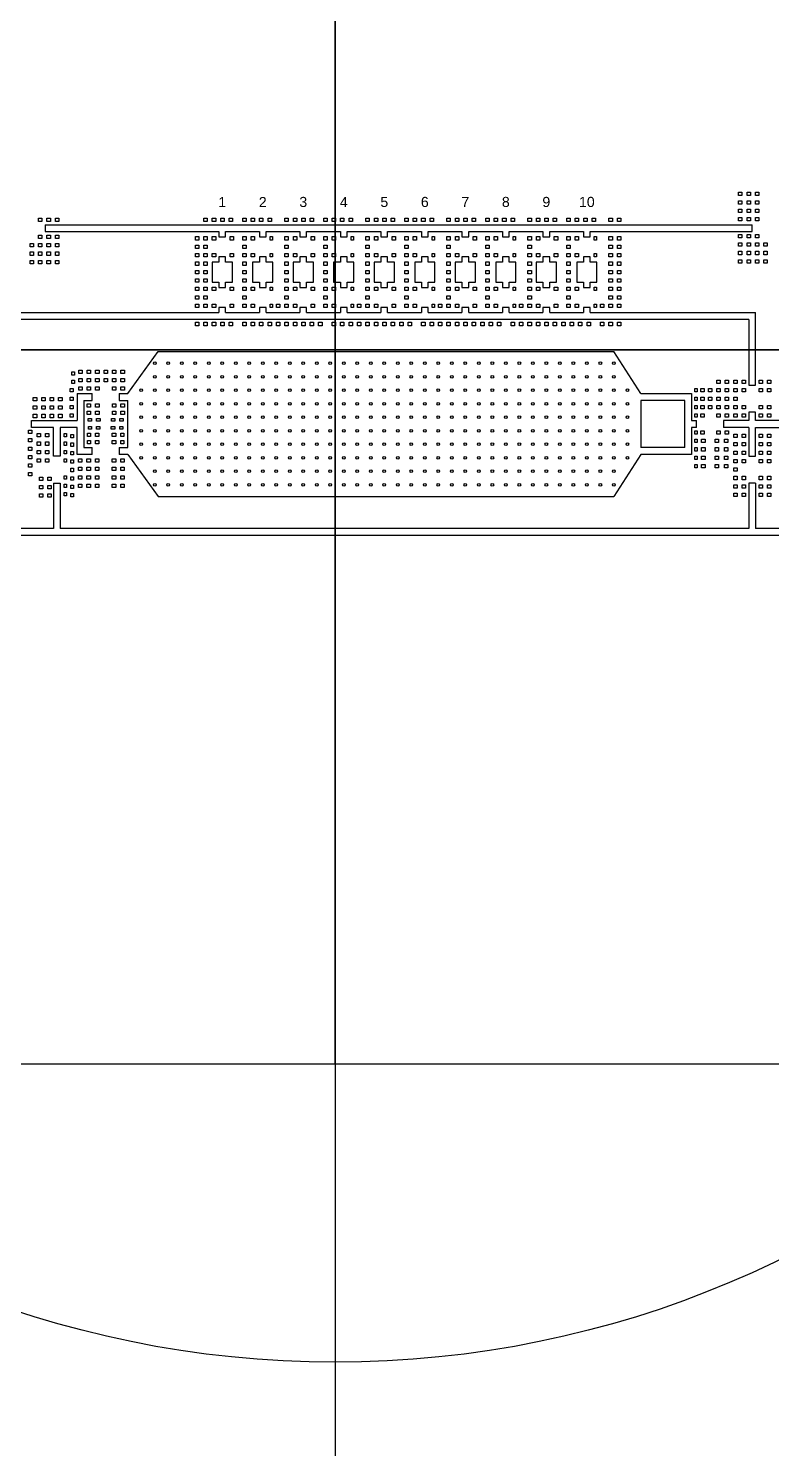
# Model space of a CAD drawing. Header units: millimetres. Extents: x 1000 to 444771, y -11148 to 590229.
# Drawn here: x 210456 to 221463, y 346720 to 367761 of the extents above; entities that cross this region are included whole.
import ezdxf

# ---------------------------------------------------------------- set-up
doc = ezdxf.new("R2010")
doc.units = ezdxf.units.MM
doc.layers.add('CLEAR', color=140, linetype='Continuous')
doc.layers.add('MASK', color=20, linetype='Continuous')
doc.styles.get("Standard").update_dxf_attribs({"font": 'arial.ttf'})

msp = doc.modelspace()

# ---------------------------------------------------------------- linework, layer by layer
for p, q in [((215000, 426500), (215000, 299500)), ((215000, 352421), (215000, 373579)), ((151500, 363000), (278500, 363000)), ((226797, 363000), (203203, 363000)), ((203203, 352421), (226797, 352421))]:
    msp.add_line(p, q)
for radius in [50000, 25000, 15000]:
    msp.add_circle((215000, 363000), radius)
at = {"layer": 'CLEAR'}
for p, q in [((210702, 364850), (210702, 364750)), ((210702, 364850), (221177, 364850)), ((210702, 364750), (213277, 364750)), ((213277, 364750), (213277, 364675)), ((213277, 364675), (213377, 364675)), ((213377, 364675), (213377, 364750)), ((213377, 364750), (213877, 364750)), ((213877, 364750), (213877, 364675)), ((213877, 364675), (213977, 364675)), ((213977, 364675), (213977, 364750)), ((213977, 364750), (214477, 364750)), ((214477, 364750), (214477, 364675)), ((214477, 364675), (214577, 364675)), ((214577, 364675), (214577, 364750)), ((214577, 364750), (215077, 364750)), ((215077, 364750), (215077, 364675)), ((215077, 364675), (215177, 364675)), ((215177, 364675), (215177, 364750)), ((215177, 364750), (215677, 364750)), ((215677, 364750), (215677, 364675)), ((215677, 364675), (215777, 364675)), ((215777, 364675), (215777, 364750)), ((215777, 364750), (216277, 364750)), ((216277, 364750), (216277, 364675)), ((216277, 364675), (216377, 364675)), ((216377, 364675), (216377, 364750)), ((216377, 364750), (216877, 364750)), ((216877, 364750), (216877, 364675)), ((216877, 364675), (216977, 364675)), ((216977, 364675), (216977, 364750)), ((216977, 364750), (217477, 364750)), ((217477, 364750), (217477, 364675)), ((217477, 364675), (217577, 364675)), ((217577, 364675), (217577, 364750)), ((217577, 364750), (218077, 364750)), ((218077, 364750), (218077, 364675)), ((218077, 364675), (218177, 364675)), ((218177, 364675), (218177, 364750)), ((218177, 364750), (218677, 364750)), ((218677, 364750), (218677, 364675)), ((218677, 364675), (218777, 364675)), ((218777, 364675), (218777, 364750)), ((218777, 364750), (221177, 364750)), ((221177, 364750), (221177, 364850)), ((213277, 364300), (213177, 364300)), ((213177, 364300), (213177, 364000)), ((213377, 364375), (213277, 364375)), ((213277, 364375), (213277, 364300)), ((213377, 364300), (213377, 364375)), ((213477, 364300), (213377, 364300)), ((213477, 364000), (213477, 364300)), ((213877, 364300), (213777, 364300)), ((213777, 364300), (213777, 364000)), ((213977, 364375), (213877, 364375)), ((213877, 364375), (213877, 364300)), ((213977, 364300), (213977, 364375)), ((214077, 364300), (213977, 364300)), ((214077, 364000), (214077, 364300)), ((214477, 364300), (214377, 364300)), ((214377, 364300), (214377, 364000)), ((214577, 364375), (214477, 364375)), ((214477, 364375), (214477, 364300)), ((214577, 364300), (214577, 364375)), ((214677, 364300), (214577, 364300)), ((214677, 364000), (214677, 364300)), ((215077, 364300), (214977, 364300)), ((214977, 364300), (214977, 364000)), ((215177, 364375), (215077, 364375)), ((215077, 364375), (215077, 364300)), ((215177, 364300), (215177, 364375)), ((215277, 364300), (215177, 364300)), ((215277, 364000), (215277, 364300)), ((215677, 364300), (215577, 364300)), ((215577, 364300), (215577, 364000)), ((215777, 364375), (215677, 364375)), ((215677, 364375), (215677, 364300)), ((215777, 364300), (215777, 364375)), ((215877, 364300), (215777, 364300)), ((215877, 364000), (215877, 364300)), ((216277, 364300), (216177, 364300)), ((216177, 364300), (216177, 364000)), ((216377, 364375), (216277, 364375)), ((216277, 364375), (216277, 364300)), ((216377, 364300), (216377, 364375)), ((216477, 364300), (216377, 364300)), ((216477, 364000), (216477, 364300)), ((216877, 364300), (216777, 364300)), ((216777, 364300), (216777, 364000)), ((216977, 364375), (216877, 364375)), ((216877, 364375), (216877, 364300)), ((216977, 364300), (216977, 364375)), ((217077, 364300), (216977, 364300)), ((217077, 364000), (217077, 364300)), ((217477, 364300), (217377, 364300)), ((217377, 364300), (217377, 364000)), ((217577, 364375), (217477, 364375)), ((217477, 364375), (217477, 364300)), ((217577, 364300), (217577, 364375)), ((217677, 364300), (217577, 364300)), ((217677, 364000), (217677, 364300)), ((218077, 364300), (217977, 364300)), ((217977, 364300), (217977, 364000)), ((218177, 364375), (218077, 364375)), ((218077, 364375), (218077, 364300)), ((218177, 364300), (218177, 364375)), ((218277, 364300), (218177, 364300)), ((218277, 364000), (218277, 364300)), ((218677, 364300), (218577, 364300)), ((218577, 364300), (218577, 364000)), ((218777, 364375), (218677, 364375)), ((218677, 364375), (218677, 364300)), ((218777, 364300), (218777, 364375)), ((218877, 364300), (218777, 364300)), ((218877, 364000), (218877, 364300)), ((213177, 364000), (213277, 364000)), ((213277, 364000), (213277, 363925)), ((213277, 363925), (213377, 363925)), ((213377, 364000), (213477, 364000)), ((213377, 363925), (213377, 364000)), ((213777, 364000), (213877, 364000)), ((213877, 364000), (213877, 363925)), ((213877, 363925), (213977, 363925)), ((213977, 364000), (214077, 364000)), ((213977, 363925), (213977, 364000)), ((214377, 364000), (214477, 364000)), ((214477, 364000), (214477, 363925)), ((214477, 363925), (214577, 363925)), ((214577, 364000), (214677, 364000)), ((214577, 363925), (214577, 364000)), ((214977, 364000), (215077, 364000)), ((215077, 364000), (215077, 363925)), ((215077, 363925), (215177, 363925)), ((215177, 364000), (215277, 364000)), ((215177, 363925), (215177, 364000)), ((215577, 364000), (215677, 364000)), ((215677, 364000), (215677, 363925)), ((215677, 363925), (215777, 363925)), ((215777, 364000), (215877, 364000)), ((215777, 363925), (215777, 364000)), ((216177, 364000), (216277, 364000)), ((216277, 364000), (216277, 363925)), ((216277, 363925), (216377, 363925)), ((216377, 364000), (216477, 364000)), ((216377, 363925), (216377, 364000)), ((216777, 364000), (216877, 364000)), ((216877, 364000), (216877, 363925)), ((216877, 363925), (216977, 363925)), ((216977, 364000), (217077, 364000)), ((216977, 363925), (216977, 364000)), ((217377, 364000), (217477, 364000)), ((217477, 364000), (217477, 363925)), ((217477, 363925), (217577, 363925)), ((217577, 364000), (217677, 364000)), ((217577, 363925), (217577, 364000)), ((217977, 364000), (218077, 364000)), ((218077, 364000), (218077, 363925)), ((218077, 363925), (218177, 363925)), ((218177, 364000), (218277, 364000)), ((218177, 363925), (218177, 364000)), ((218577, 364000), (218677, 364000)), ((218677, 364000), (218677, 363925)), ((218677, 363925), (218777, 363925)), ((218777, 364000), (218877, 364000)), ((218777, 363925), (218777, 364000)), ((213377, 363625), (213277, 363625)), ((213277, 363625), (213277, 363550)), ((213377, 363550), (213377, 363625)), ((213977, 363625), (213877, 363625)), ((213877, 363625), (213877, 363550)), ((213977, 363550), (213977, 363625)), ((214577, 363625), (214477, 363625)), ((214477, 363625), (214477, 363550)), ((214577, 363550), (214577, 363625)), ((215177, 363625), (215077, 363625)), ((215077, 363625), (215077, 363550)), ((215177, 363550), (215177, 363625)), ((215777, 363625), (215677, 363625)), ((215677, 363625), (215677, 363550)), ((215777, 363550), (215777, 363625)), ((216377, 363625), (216277, 363625)), ((216277, 363625), (216277, 363550)), ((216377, 363550), (216377, 363625)), ((216977, 363625), (216877, 363625)), ((216877, 363625), (216877, 363550)), ((216977, 363550), (216977, 363625)), ((217577, 363625), (217477, 363625)), ((217477, 363625), (217477, 363550)), ((217577, 363550), (217577, 363625)), ((218177, 363625), (218077, 363625)), ((218077, 363625), (218077, 363550)), ((218177, 363550), (218177, 363625)), ((218777, 363625), (218677, 363625)), ((218677, 363625), (218677, 363550)), ((218777, 363550), (218777, 363625)), ((209877, 363550), (213277, 363550)), ((221127, 363450), (209877, 363450)), ((213377, 363550), (213877, 363550)), ((213977, 363550), (214477, 363550)), ((214577, 363550), (215077, 363550)), ((215177, 363550), (215677, 363550)), ((215777, 363550), (216277, 363550)), ((216377, 363550), (216877, 363550)), ((216977, 363550), (217477, 363550)), ((217577, 363550), (218077, 363550)), ((218177, 363550), (218677, 363550)), ((218777, 363550), (221227, 363550)), ((221127, 363450), (221127, 362475)), ((221227, 362475), (221227, 363550)), ((211927, 362350), (212377, 362975)), ((212377, 362975), (219127, 362975)), ((219527, 362350), (219127, 362975)), ((211177, 362350), (211402, 362350)), ((211177, 362350), (211177, 361950)), ((211402, 362250), (211402, 362350)), ((211802, 362350), (211927, 362350)), ((211802, 362350), (211802, 362250)), ((219527, 362350), (220277, 362350)), ((220277, 362350), (220277, 361950)), ((221127, 362475), (221227, 362475)), ((211277, 362250), (211402, 362250)), ((211277, 362250), (211277, 361550)), ((211802, 362250), (211927, 362250)), ((211927, 361550), (211927, 362250)), ((210502, 361850), (210502, 361950)), ((210502, 361950), (211177, 361950)), ((220277, 361950), (220352, 361950)), ((220352, 361850), (220352, 361950)), ((220752, 361950), (220752, 361850)), ((221127, 361950), (220752, 361950)), ((221227, 362075), (221127, 362075)), ((221127, 362075), (221127, 361950)), ((221227, 361950), (221227, 362075)), ((221677, 361950), (221227, 361950)), ((210827, 361850), (210502, 361850)), ((210827, 361425), (210827, 361850)), ((210927, 361850), (210927, 361425)), ((211177, 361850), (210927, 361850)), ((211177, 361450), (211177, 361850)), ((220277, 361850), (220277, 361450)), ((220352, 361850), (220277, 361850)), ((221127, 361850), (220752, 361850)), ((221127, 361850), (221127, 361425)), ((221227, 361850), (221677, 361850)), ((221227, 361425), (221227, 361850)), ((211277, 361550), (211402, 361550)), ((211402, 361450), (211402, 361550)), ((211802, 361550), (211927, 361550)), ((211802, 361550), (211802, 361450)), ((210927, 361425), (210827, 361425)), ((211402, 361450), (211177, 361450)), ((211927, 361450), (211802, 361450)), ((211927, 361450), (212377, 360825)), ((219527, 361450), (219127, 360825)), ((220277, 361450), (219527, 361450)), ((221127, 361425), (221227, 361425)), ((210827, 361025), (210927, 361025)), ((210827, 361025), (210827, 360350)), ((210927, 361025), (210927, 360350)), ((221227, 361025), (221127, 361025)), ((221127, 361025), (221127, 360350)), ((221227, 361025), (221227, 360350)), ((212377, 360825), (219127, 360825)), ((210827, 360350), (209294, 360350)), ((223088, 360250), (209328, 360250)), ((221127, 360350), (210927, 360350)), ((223126, 360350), (221227, 360350))]:
    msp.add_line(p, q, dxfattribs=at)
for points in [[(221024, 365284), (220974, 365284), (220974, 365334), (221024, 365334)], [(221149, 365284), (221099, 365284), (221099, 365334), (221149, 365334)], [(221274, 365284), (221224, 365284), (221224, 365334), (221274, 365334)], [(221024, 365159), (220974, 365159), (220974, 365209), (221024, 365209)], [(221024, 365034), (220974, 365034), (220974, 365084), (221024, 365084)], [(221149, 365159), (221099, 365159), (221099, 365209), (221149, 365209)], [(221149, 365034), (221099, 365034), (221099, 365084), (221149, 365084)], [(221274, 365159), (221224, 365159), (221224, 365209), (221274, 365209)], [(221274, 365034), (221224, 365034), (221224, 365084), (221274, 365084)], [(210606, 364899), (210606, 364949), (210656, 364949), (210656, 364899)], [(210731, 364899), (210731, 364949), (210781, 364949), (210781, 364899)], [(210856, 364899), (210856, 364949), (210906, 364949), (210906, 364899)], [(213105, 364901), (213055, 364901), (213055, 364951), (213105, 364951)], [(213230, 364901), (213180, 364901), (213180, 364951), (213230, 364951)], [(213355, 364901), (213305, 364901), (213305, 364951), (213355, 364951)], [(213480, 364901), (213430, 364901), (213430, 364951), (213480, 364951)], [(213680, 364901), (213630, 364901), (213630, 364951), (213680, 364951)], [(213805, 364901), (213755, 364901), (213755, 364951), (213805, 364951)], [(213930, 364901), (213880, 364901), (213880, 364951), (213930, 364951)], [(214055, 364901), (214005, 364901), (214005, 364951), (214055, 364951)], [(214305, 364901), (214255, 364901), (214255, 364951), (214305, 364951)], [(214430, 364901), (214380, 364901), (214380, 364951), (214430, 364951)], [(214555, 364901), (214505, 364901), (214505, 364951), (214555, 364951)], [(214680, 364901), (214630, 364901), (214630, 364951), (214680, 364951)], [(214880, 364901), (214830, 364901), (214830, 364951), (214880, 364951)], [(215005, 364901), (214955, 364901), (214955, 364951), (215005, 364951)], [(215130, 364901), (215080, 364901), (215080, 364951), (215130, 364951)], [(215255, 364901), (215205, 364901), (215205, 364951), (215255, 364951)], [(215505, 364901), (215455, 364901), (215455, 364951), (215505, 364951)], [(215630, 364901), (215580, 364901), (215580, 364951), (215630, 364951)], [(215755, 364901), (215705, 364901), (215705, 364951), (215755, 364951)], [(215880, 364901), (215830, 364901), (215830, 364951), (215880, 364951)], [(216080, 364901), (216030, 364901), (216030, 364951), (216080, 364951)], [(216205, 364901), (216155, 364901), (216155, 364951), (216205, 364951)], [(216330, 364901), (216280, 364901), (216280, 364951), (216330, 364951)], [(216455, 364901), (216405, 364901), (216405, 364951), (216455, 364951)], [(216705, 364901), (216655, 364901), (216655, 364951), (216705, 364951)], [(216830, 364901), (216780, 364901), (216780, 364951), (216830, 364951)], [(216955, 364901), (216905, 364901), (216905, 364951), (216955, 364951)], [(217080, 364901), (217030, 364901), (217030, 364951), (217080, 364951)], [(217280, 364901), (217230, 364901), (217230, 364951), (217280, 364951)], [(217405, 364901), (217355, 364901), (217355, 364951), (217405, 364951)], [(217530, 364901), (217480, 364901), (217480, 364951), (217530, 364951)], [(217655, 364901), (217605, 364901), (217605, 364951), (217655, 364951)], [(217905, 364901), (217855, 364901), (217855, 364951), (217905, 364951)], [(218030, 364901), (217980, 364901), (217980, 364951), (218030, 364951)], [(218155, 364901), (218105, 364901), (218105, 364951), (218155, 364951)], [(218280, 364901), (218230, 364901), (218230, 364951), (218280, 364951)], [(218480, 364901), (218430, 364901), (218430, 364951), (218480, 364951)], [(218605, 364901), (218555, 364901), (218555, 364951), (218605, 364951)], [(218730, 364901), (218680, 364901), (218680, 364951), (218730, 364951)], [(218855, 364901), (218805, 364901), (218805, 364951), (218855, 364951)], [(219105, 364901), (219055, 364901), (219055, 364951), (219105, 364951)], [(219230, 364901), (219180, 364901), (219180, 364951), (219230, 364951)], [(221024, 364909), (220974, 364909), (220974, 364959), (221024, 364959)], [(221149, 364909), (221099, 364909), (221099, 364959), (221149, 364959)], [(221274, 364909), (221224, 364909), (221224, 364959), (221274, 364959)], [(210606, 364649), (210606, 364699), (210656, 364699), (210656, 364649)], [(210731, 364649), (210731, 364699), (210781, 364699), (210781, 364649)], [(210856, 364649), (210856, 364699), (210906, 364699), (210906, 364649)], [(212980, 364626), (212930, 364626), (212930, 364676), (212980, 364676)], [(213105, 364626), (213055, 364626), (213055, 364676), (213105, 364676)], [(213230, 364626), (213180, 364626), (213180, 364676), (213230, 364676)], [(213495, 364626), (213445, 364626), (213445, 364676), (213495, 364676)], [(213680, 364626), (213630, 364626), (213630, 364676), (213680, 364676)], [(213805, 364626), (213755, 364626), (213755, 364676), (213805, 364676)], [(214070, 364626), (214035, 364626), (214035, 364676), (214070, 364676)], [(214305, 364626), (214255, 364626), (214255, 364676), (214305, 364676)], [(214430, 364626), (214380, 364626), (214380, 364676), (214430, 364676)], [(214695, 364626), (214645, 364626), (214645, 364676), (214695, 364676)], [(214880, 364626), (214830, 364626), (214830, 364676), (214880, 364676)], [(215005, 364626), (214955, 364626), (214955, 364676), (215005, 364676)], [(215270, 364626), (215235, 364626), (215235, 364676), (215270, 364676)], [(215505, 364626), (215455, 364626), (215455, 364676), (215505, 364676)], [(215630, 364626), (215580, 364626), (215580, 364676), (215630, 364676)], [(215895, 364626), (215845, 364626), (215845, 364676), (215895, 364676)], [(216080, 364626), (216030, 364626), (216030, 364676), (216080, 364676)], [(216205, 364626), (216155, 364626), (216155, 364676), (216205, 364676)], [(216470, 364626), (216435, 364626), (216435, 364676), (216470, 364676)], [(216705, 364626), (216655, 364626), (216655, 364676), (216705, 364676)], [(216830, 364626), (216780, 364626), (216780, 364676), (216830, 364676)], [(217095, 364626), (217045, 364626), (217045, 364676), (217095, 364676)], [(217280, 364626), (217230, 364626), (217230, 364676), (217280, 364676)], [(217405, 364626), (217355, 364626), (217355, 364676), (217405, 364676)], [(217670, 364626), (217635, 364626), (217635, 364676), (217670, 364676)], [(217905, 364626), (217855, 364626), (217855, 364676), (217905, 364676)], [(218030, 364626), (217980, 364626), (217980, 364676), (218030, 364676)], [(218295, 364626), (218245, 364626), (218245, 364676), (218295, 364676)], [(218480, 364626), (218430, 364626), (218430, 364676), (218480, 364676)], [(218605, 364626), (218555, 364626), (218555, 364676), (218605, 364676)], [(218870, 364626), (218835, 364626), (218835, 364676), (218870, 364676)], [(219105, 364626), (219055, 364626), (219055, 364676), (219105, 364676)], [(219230, 364626), (219180, 364626), (219180, 364676), (219230, 364676)], [(221024, 364659), (220974, 364659), (220974, 364709), (221024, 364709)], [(221149, 364659), (221099, 364659), (221099, 364709), (221149, 364709)], [(221274, 364659), (221224, 364659), (221224, 364709), (221274, 364709)], [(210481, 364524), (210481, 364574), (210531, 364574), (210531, 364524)], [(210481, 364399), (210481, 364449), (210531, 364449), (210531, 364399)], [(210606, 364524), (210606, 364574), (210656, 364574), (210656, 364524)], [(210606, 364399), (210606, 364449), (210656, 364449), (210656, 364399)], [(210731, 364524), (210731, 364574), (210781, 364574), (210781, 364524)], [(210731, 364399), (210731, 364449), (210781, 364449), (210781, 364399)], [(210856, 364524), (210856, 364574), (210906, 364574), (210906, 364524)], [(210856, 364399), (210856, 364449), (210906, 364449), (210906, 364399)], [(212980, 364501), (212930, 364501), (212930, 364551), (212980, 364551)], [(213105, 364501), (213055, 364501), (213055, 364551), (213105, 364551)], [(213680, 364501), (213630, 364501), (213630, 364551), (213680, 364551)], [(214305, 364501), (214255, 364501), (214255, 364551), (214305, 364551)], [(214880, 364501), (214830, 364501), (214830, 364551), (214880, 364551)], [(215505, 364501), (215455, 364501), (215455, 364551), (215505, 364551)], [(216080, 364501), (216030, 364501), (216030, 364551), (216080, 364551)], [(216705, 364501), (216655, 364501), (216655, 364551), (216705, 364551)], [(217280, 364501), (217230, 364501), (217230, 364551), (217280, 364551)], [(217905, 364501), (217855, 364501), (217855, 364551), (217905, 364551)], [(218480, 364501), (218430, 364501), (218430, 364551), (218480, 364551)], [(219105, 364501), (219055, 364501), (219055, 364551), (219105, 364551)], [(219230, 364501), (219180, 364501), (219180, 364551), (219230, 364551)], [(221024, 364534), (220974, 364534), (220974, 364584), (221024, 364584)], [(221024, 364409), (220974, 364409), (220974, 364459), (221024, 364459)], [(221149, 364534), (221099, 364534), (221099, 364584), (221149, 364584)], [(221149, 364409), (221099, 364409), (221099, 364459), (221149, 364459)], [(221274, 364534), (221224, 364534), (221224, 364584), (221274, 364584)], [(221274, 364409), (221224, 364409), (221224, 364459), (221274, 364459)], [(221399, 364534), (221349, 364534), (221349, 364584), (221399, 364584)], [(221399, 364409), (221349, 364409), (221349, 364459), (221399, 364459)], [(210481, 364274), (210481, 364324), (210531, 364324), (210531, 364274)], [(210606, 364274), (210606, 364324), (210656, 364324), (210656, 364274)], [(210731, 364274), (210731, 364324), (210781, 364324), (210781, 364274)], [(210856, 364274), (210856, 364324), (210906, 364324), (210906, 364274)], [(212980, 364376), (212930, 364376), (212930, 364426), (212980, 364426)], [(212980, 364251), (212930, 364251), (212930, 364301), (212980, 364301)], [(213105, 364376), (213055, 364376), (213055, 364426), (213105, 364426)], [(213105, 364251), (213055, 364251), (213055, 364301), (213105, 364301)], [(213230, 364376), (213180, 364376), (213180, 364426), (213230, 364426)], [(213495, 364376), (213445, 364376), (213445, 364426), (213495, 364426)], [(213680, 364376), (213630, 364376), (213630, 364426), (213680, 364426)], [(213680, 364251), (213630, 364251), (213630, 364301), (213680, 364301)], [(213805, 364376), (213755, 364376), (213755, 364426), (213805, 364426)], [(214070, 364376), (214035, 364376), (214035, 364426), (214070, 364426)], [(214305, 364376), (214255, 364376), (214255, 364426), (214305, 364426)], [(214305, 364251), (214255, 364251), (214255, 364301), (214305, 364301)], [(214430, 364376), (214380, 364376), (214380, 364426), (214430, 364426)], [(214695, 364376), (214645, 364376), (214645, 364426), (214695, 364426)], [(214880, 364376), (214830, 364376), (214830, 364426), (214880, 364426)], [(214880, 364251), (214830, 364251), (214830, 364301), (214880, 364301)], [(215005, 364376), (214955, 364376), (214955, 364426), (215005, 364426)], [(215270, 364376), (215235, 364376), (215235, 364426), (215270, 364426)], [(215505, 364376), (215455, 364376), (215455, 364426), (215505, 364426)], [(215505, 364251), (215455, 364251), (215455, 364301), (215505, 364301)], [(215630, 364376), (215580, 364376), (215580, 364426), (215630, 364426)], [(215895, 364376), (215845, 364376), (215845, 364426), (215895, 364426)], [(216080, 364376), (216030, 364376), (216030, 364426), (216080, 364426)], [(216080, 364251), (216030, 364251), (216030, 364301), (216080, 364301)], [(216205, 364376), (216155, 364376), (216155, 364426), (216205, 364426)], [(216470, 364376), (216435, 364376), (216435, 364426), (216470, 364426)], [(216705, 364376), (216655, 364376), (216655, 364426), (216705, 364426)], [(216705, 364251), (216655, 364251), (216655, 364301), (216705, 364301)], [(216830, 364376), (216780, 364376), (216780, 364426), (216830, 364426)], [(217095, 364376), (217045, 364376), (217045, 364426), (217095, 364426)], [(217280, 364376), (217230, 364376), (217230, 364426), (217280, 364426)], [(217280, 364251), (217230, 364251), (217230, 364301), (217280, 364301)], [(217405, 364376), (217355, 364376), (217355, 364426), (217405, 364426)], [(217670, 364376), (217635, 364376), (217635, 364426), (217670, 364426)], [(217905, 364376), (217855, 364376), (217855, 364426), (217905, 364426)], [(217905, 364251), (217855, 364251), (217855, 364301), (217905, 364301)], [(218030, 364376), (217980, 364376), (217980, 364426), (218030, 364426)], [(218295, 364376), (218245, 364376), (218245, 364426), (218295, 364426)], [(218480, 364376), (218430, 364376), (218430, 364426), (218480, 364426)], [(218480, 364251), (218430, 364251), (218430, 364301), (218480, 364301)], [(218605, 364376), (218555, 364376), (218555, 364426), (218605, 364426)], [(218870, 364376), (218835, 364376), (218835, 364426), (218870, 364426)], [(219105, 364376), (219055, 364376), (219055, 364426), (219105, 364426)], [(219105, 364251), (219055, 364251), (219055, 364301), (219105, 364301)], [(219230, 364376), (219180, 364376), (219180, 364426), (219230, 364426)], [(219230, 364251), (219180, 364251), (219180, 364301), (219230, 364301)], [(221024, 364284), (220974, 364284), (220974, 364334), (221024, 364334)], [(221149, 364284), (221099, 364284), (221099, 364334), (221149, 364334)], [(221274, 364284), (221224, 364284), (221224, 364334), (221274, 364334)], [(221399, 364284), (221349, 364284), (221349, 364334), (221399, 364334)], [(212980, 364126), (212930, 364126), (212930, 364176), (212980, 364176)], [(212980, 364001), (212930, 364001), (212930, 364051), (212980, 364051)], [(213105, 364126), (213055, 364126), (213055, 364176), (213105, 364176)], [(213105, 364001), (213055, 364001), (213055, 364051), (213105, 364051)], [(213680, 364126), (213630, 364126), (213630, 364176), (213680, 364176)], [(213680, 364001), (213630, 364001), (213630, 364051), (213680, 364051)], [(214305, 364126), (214255, 364126), (214255, 364176), (214305, 364176)], [(214305, 364001), (214255, 364001), (214255, 364051), (214305, 364051)], [(214880, 364126), (214830, 364126), (214830, 364176), (214880, 364176)], [(214880, 364001), (214830, 364001), (214830, 364051), (214880, 364051)], [(215505, 364126), (215455, 364126), (215455, 364176), (215505, 364176)], [(215505, 364001), (215455, 364001), (215455, 364051), (215505, 364051)], [(216080, 364126), (216030, 364126), (216030, 364176), (216080, 364176)], [(216080, 364001), (216030, 364001), (216030, 364051), (216080, 364051)], [(216705, 364126), (216655, 364126), (216655, 364176), (216705, 364176)], [(216705, 364001), (216655, 364001), (216655, 364051), (216705, 364051)], [(217280, 364126), (217230, 364126), (217230, 364176), (217280, 364176)], [(217280, 364001), (217230, 364001), (217230, 364051), (217280, 364051)], [(217905, 364126), (217855, 364126), (217855, 364176), (217905, 364176)], [(217905, 364001), (217855, 364001), (217855, 364051), (217905, 364051)], [(218480, 364126), (218430, 364126), (218430, 364176), (218480, 364176)], [(218480, 364001), (218430, 364001), (218430, 364051), (218480, 364051)], [(219105, 364126), (219055, 364126), (219055, 364176), (219105, 364176)], [(219105, 364001), (219055, 364001), (219055, 364051), (219105, 364051)], [(219230, 364126), (219180, 364126), (219180, 364176), (219230, 364176)], [(219230, 364001), (219180, 364001), (219180, 364051), (219230, 364051)], [(212980, 363876), (212930, 363876), (212930, 363926), (212980, 363926)], [(213105, 363876), (213055, 363876), (213055, 363926), (213105, 363926)], [(213230, 363876), (213180, 363876), (213180, 363926), (213230, 363926)], [(213495, 363876), (213445, 363876), (213445, 363926), (213495, 363926)], [(213680, 363876), (213630, 363876), (213630, 363926), (213680, 363926)], [(213805, 363876), (213755, 363876), (213755, 363926), (213805, 363926)], [(214070, 363876), (214035, 363876), (214035, 363926), (214070, 363926)], [(214305, 363876), (214255, 363876), (214255, 363926), (214305, 363926)], [(214430, 363876), (214380, 363876), (214380, 363926), (214430, 363926)], [(214695, 363876), (214645, 363876), (214645, 363926), (214695, 363926)], [(214880, 363876), (214830, 363876), (214830, 363926), (214880, 363926)], [(215005, 363876), (214955, 363876), (214955, 363926), (215005, 363926)], [(215270, 363876), (215235, 363876), (215235, 363926), (215270, 363926)], [(215505, 363876), (215455, 363876), (215455, 363926), (215505, 363926)], [(215630, 363876), (215580, 363876), (215580, 363926), (215630, 363926)], [(215895, 363876), (215845, 363876), (215845, 363926), (215895, 363926)], [(216080, 363876), (216030, 363876), (216030, 363926), (216080, 363926)], [(216205, 363876), (216155, 363876), (216155, 363926), (216205, 363926)], [(216470, 363876), (216435, 363876), (216435, 363926), (216470, 363926)], [(216705, 363876), (216655, 363876), (216655, 363926), (216705, 363926)], [(216830, 363876), (216780, 363876), (216780, 363926), (216830, 363926)], [(217095, 363876), (217045, 363876), (217045, 363926), (217095, 363926)], [(217280, 363876), (217230, 363876), (217230, 363926), (217280, 363926)], [(217405, 363876), (217355, 363876), (217355, 363926), (217405, 363926)], [(217670, 363876), (217635, 363876), (217635, 363926), (217670, 363926)], [(217905, 363876), (217855, 363876), (217855, 363926), (217905, 363926)], [(218030, 363876), (217980, 363876), (217980, 363926), (218030, 363926)], [(218295, 363876), (218245, 363876), (218245, 363926), (218295, 363926)], [(218480, 363876), (218430, 363876), (218430, 363926), (218480, 363926)], [(218605, 363876), (218555, 363876), (218555, 363926), (218605, 363926)], [(218870, 363876), (218835, 363876), (218835, 363926), (218870, 363926)], [(219105, 363876), (219055, 363876), (219055, 363926), (219105, 363926)], [(219230, 363876), (219180, 363876), (219180, 363926), (219230, 363926)], [(212980, 363751), (212930, 363751), (212930, 363801), (212980, 363801)], [(212980, 363626), (212930, 363626), (212930, 363676), (212980, 363676)], [(213105, 363751), (213055, 363751), (213055, 363801), (213105, 363801)], [(213105, 363626), (213055, 363626), (213055, 363676), (213105, 363676)], [(213230, 363626), (213180, 363626), (213180, 363676), (213230, 363676)], [(213495, 363626), (213445, 363626), (213445, 363676), (213495, 363676)], [(213680, 363751), (213630, 363751), (213630, 363801), (213680, 363801)], [(213680, 363626), (213630, 363626), (213630, 363676), (213680, 363676)], [(213805, 363626), (213755, 363626), (213755, 363676), (213805, 363676)], [(214070, 363626), (214035, 363626), (214035, 363676), (214070, 363676)], [(214180, 363626), (214130, 363626), (214130, 363676), (214180, 363676)], [(214305, 363751), (214255, 363751), (214255, 363801), (214305, 363801)], [(214305, 363626), (214255, 363626), (214255, 363676), (214305, 363676)], [(214430, 363626), (214380, 363626), (214380, 363676), (214430, 363676)], [(214695, 363626), (214645, 363626), (214645, 363676), (214695, 363676)], [(214880, 363751), (214830, 363751), (214830, 363801), (214880, 363801)], [(214880, 363626), (214830, 363626), (214830, 363676), (214880, 363676)], [(215005, 363626), (214955, 363626), (214955, 363676), (215005, 363676)], [(215270, 363626), (215235, 363626), (215235, 363676), (215270, 363676)], [(215380, 363626), (215330, 363626), (215330, 363676), (215380, 363676)], [(215505, 363751), (215455, 363751), (215455, 363801), (215505, 363801)], [(215505, 363626), (215455, 363626), (215455, 363676), (215505, 363676)], [(215630, 363626), (215580, 363626), (215580, 363676), (215630, 363676)], [(215895, 363626), (215845, 363626), (215845, 363676), (215895, 363676)], [(216080, 363751), (216030, 363751), (216030, 363801), (216080, 363801)], [(216080, 363626), (216030, 363626), (216030, 363676), (216080, 363676)], [(216205, 363626), (216155, 363626), (216155, 363676), (216205, 363676)], [(216470, 363626), (216435, 363626), (216435, 363676), (216470, 363676)], [(216580, 363626), (216530, 363626), (216530, 363676), (216580, 363676)], [(216705, 363751), (216655, 363751), (216655, 363801), (216705, 363801)], [(216705, 363626), (216655, 363626), (216655, 363676), (216705, 363676)], [(216830, 363626), (216780, 363626), (216780, 363676), (216830, 363676)], [(217095, 363626), (217045, 363626), (217045, 363676), (217095, 363676)], [(217280, 363751), (217230, 363751), (217230, 363801), (217280, 363801)], [(217280, 363626), (217230, 363626), (217230, 363676), (217280, 363676)], [(217405, 363626), (217355, 363626), (217355, 363676), (217405, 363676)], [(217670, 363626), (217635, 363626), (217635, 363676), (217670, 363676)], [(217780, 363626), (217730, 363626), (217730, 363676), (217780, 363676)], [(217905, 363751), (217855, 363751), (217855, 363801), (217905, 363801)], [(217905, 363626), (217855, 363626), (217855, 363676), (217905, 363676)], [(218030, 363626), (217980, 363626), (217980, 363676), (218030, 363676)], [(218295, 363626), (218245, 363626), (218245, 363676), (218295, 363676)], [(218480, 363751), (218430, 363751), (218430, 363801), (218480, 363801)], [(218480, 363626), (218430, 363626), (218430, 363676), (218480, 363676)], [(218605, 363626), (218555, 363626), (218555, 363676), (218605, 363676)], [(218870, 363626), (218835, 363626), (218835, 363676), (218870, 363676)], [(218980, 363626), (218930, 363626), (218930, 363676), (218980, 363676)], [(219105, 363751), (219055, 363751), (219055, 363801), (219105, 363801)], [(219105, 363626), (219055, 363626), (219055, 363676), (219105, 363676)], [(219230, 363751), (219180, 363751), (219180, 363801), (219230, 363801)], [(219230, 363626), (219180, 363626), (219180, 363676), (219230, 363676)], [(212980, 363357), (212930, 363357), (212930, 363407), (212980, 363407)], [(213105, 363357), (213055, 363357), (213055, 363407), (213105, 363407)], [(213230, 363357), (213180, 363357), (213180, 363407), (213230, 363407)], [(213355, 363357), (213305, 363357), (213305, 363407), (213355, 363407)], [(213480, 363357), (213430, 363357), (213430, 363407), (213480, 363407)], [(213680, 363357), (213630, 363357), (213630, 363407), (213680, 363407)], [(213805, 363357), (213755, 363357), (213755, 363407), (213805, 363407)], [(213930, 363357), (213880, 363357), (213880, 363407), (213930, 363407)], [(214055, 363357), (214005, 363357), (214005, 363407), (214055, 363407)], [(214180, 363357), (214130, 363357), (214130, 363407), (214180, 363407)], [(214305, 363357), (214255, 363357), (214255, 363407), (214305, 363407)], [(214430, 363357), (214380, 363357), (214380, 363407), (214430, 363407)], [(214555, 363357), (214505, 363357), (214505, 363407), (214555, 363407)], [(214680, 363357), (214630, 363357), (214630, 363407), (214680, 363407)], [(214805, 363357), (214755, 363357), (214755, 363407), (214805, 363407)], [(215005, 363357), (214955, 363357), (214955, 363407), (215005, 363407)], [(215130, 363357), (215080, 363357), (215080, 363407), (215130, 363407)], [(215255, 363357), (215205, 363357), (215205, 363407), (215255, 363407)], [(215380, 363357), (215330, 363357), (215330, 363407), (215380, 363407)], [(215505, 363357), (215455, 363357), (215455, 363407), (215505, 363407)], [(215630, 363357), (215580, 363357), (215580, 363407), (215630, 363407)], [(215755, 363357), (215705, 363357), (215705, 363407), (215755, 363407)], [(215880, 363357), (215830, 363357), (215830, 363407), (215880, 363407)], [(216005, 363357), (215955, 363357), (215955, 363407), (216005, 363407)], [(216130, 363357), (216080, 363357), (216080, 363407), (216130, 363407)], [(216330, 363357), (216280, 363357), (216280, 363407), (216330, 363407)], [(216455, 363357), (216405, 363357), (216405, 363407), (216455, 363407)], [(216580, 363357), (216530, 363357), (216530, 363407), (216580, 363407)], [(216705, 363357), (216655, 363357), (216655, 363407), (216705, 363407)], [(216830, 363357), (216780, 363357), (216780, 363407), (216830, 363407)], [(216955, 363357), (216905, 363357), (216905, 363407), (216955, 363407)], [(217080, 363357), (217030, 363357), (217030, 363407), (217080, 363407)], [(217205, 363357), (217155, 363357), (217155, 363407), (217205, 363407)], [(217330, 363357), (217280, 363357), (217280, 363407), (217330, 363407)], [(217455, 363357), (217405, 363357), (217405, 363407), (217455, 363407)], [(217655, 363357), (217605, 363357), (217605, 363407), (217655, 363407)], [(217780, 363357), (217730, 363357), (217730, 363407), (217780, 363407)], [(217905, 363357), (217855, 363357), (217855, 363407), (217905, 363407)], [(218030, 363357), (217980, 363357), (217980, 363407), (218030, 363407)], [(218155, 363357), (218105, 363357), (218105, 363407), (218155, 363407)], [(218280, 363357), (218230, 363357), (218230, 363407), (218280, 363407)], [(218405, 363357), (218355, 363357), (218355, 363407), (218405, 363407)], [(218530, 363357), (218480, 363357), (218480, 363407), (218530, 363407)], [(218655, 363357), (218605, 363357), (218605, 363407), (218655, 363407)], [(218780, 363357), (218730, 363357), (218730, 363407), (218780, 363407)], [(218980, 363357), (218930, 363357), (218930, 363407), (218980, 363407)], [(219105, 363357), (219055, 363357), (219055, 363407), (219105, 363407)], [(219230, 363357), (219180, 363357), (219180, 363407), (219230, 363407)], [(211140, 362625), (211097, 362625), (211097, 362675), (211140, 362675)], [(211140, 362500), (211097, 362500), (211097, 362550), (211140, 362550)], [(211252, 362650), (211202, 362650), (211202, 362700), (211252, 362700)], [(211252, 362525), (211202, 362525), (211202, 362575), (211252, 362575)], [(211377, 362650), (211327, 362650), (211327, 362700), (211377, 362700)], [(211377, 362525), (211327, 362525), (211327, 362575), (211377, 362575)], [(211502, 362650), (211452, 362650), (211452, 362700), (211502, 362700)], [(211502, 362525), (211452, 362525), (211452, 362575), (211502, 362575)], [(211627, 362650), (211577, 362650), (211577, 362700), (211627, 362700)], [(211627, 362525), (211577, 362525), (211577, 362575), (211627, 362575)], [(211752, 362650), (211702, 362650), (211702, 362700), (211752, 362700)], [(211752, 362525), (211702, 362525), (211702, 362575), (211752, 362575)], [(211877, 362650), (211827, 362650), (211827, 362700), (211877, 362700)], [(211877, 362525), (211827, 362525), (211827, 362575), (211877, 362575)], [(220702, 362500), (220652, 362500), (220652, 362550), (220702, 362550)], [(220827, 362500), (220777, 362500), (220777, 362550), (220827, 362550)], [(220952, 362500), (220902, 362500), (220902, 362550), (220952, 362550)], [(221077, 362500), (221027, 362500), (221027, 362550), (221077, 362550)], [(221327, 362500), (221277, 362500), (221277, 362550), (221327, 362550)], [(221452, 362500), (221402, 362500), (221402, 362550), (221452, 362550)], [(211120, 362375), (211077, 362375), (211077, 362425), (211120, 362425)], [(211252, 362400), (211202, 362400), (211202, 362450), (211252, 362450)], [(211377, 362400), (211327, 362400), (211327, 362450), (211377, 362450)], [(211502, 362400), (211452, 362400), (211452, 362450), (211502, 362450)], [(211752, 362400), (211702, 362400), (211702, 362450), (211752, 362450)], [(211877, 362400), (211827, 362400), (211827, 362450), (211877, 362450)], [(220362, 362375), (220327, 362375), (220327, 362425), (220362, 362425)], [(220465, 362375), (220415, 362375), (220415, 362425), (220465, 362425)], [(220577, 362375), (220527, 362375), (220527, 362425), (220577, 362425)], [(220702, 362375), (220652, 362375), (220652, 362425), (220702, 362425)], [(220827, 362375), (220777, 362375), (220777, 362425), (220827, 362425)], [(220952, 362375), (220902, 362375), (220902, 362425), (220952, 362425)], [(221077, 362375), (221027, 362375), (221027, 362425), (221077, 362425)], [(221327, 362375), (221277, 362375), (221277, 362425), (221327, 362425)], [(221452, 362375), (221402, 362375), (221402, 362425), (221452, 362425)], [(210579, 362244), (210529, 362244), (210529, 362294), (210579, 362294)], [(210579, 362119), (210529, 362119), (210529, 362169), (210579, 362169)], [(210704, 362244), (210654, 362244), (210654, 362294), (210704, 362294)], [(210704, 362119), (210654, 362119), (210654, 362169), (210704, 362169)], [(210829, 362244), (210779, 362244), (210779, 362294), (210829, 362294)], [(210829, 362119), (210779, 362119), (210779, 362169), (210829, 362169)], [(210954, 362244), (210904, 362244), (210904, 362294), (210954, 362294)], [(210954, 362119), (210904, 362119), (210904, 362169), (210954, 362169)], [(211120, 362250), (211077, 362250), (211077, 362300), (211120, 362300)], [(211120, 362125), (211077, 362125), (211077, 362175), (211120, 362175)], [(211377, 362150), (211327, 362150), (211327, 362200), (211377, 362200)], [(211502, 362150), (211452, 362150), (211452, 362200), (211502, 362200)], [(211752, 362150), (211702, 362150), (211702, 362200), (211752, 362200)], [(211877, 362150), (211827, 362150), (211827, 362200), (211877, 362200)], [(220362, 362250), (220327, 362250), (220327, 362300), (220362, 362300)], [(220362, 362125), (220327, 362125), (220327, 362175), (220362, 362175)], [(220465, 362250), (220415, 362250), (220415, 362300), (220465, 362300)], [(220465, 362125), (220415, 362125), (220415, 362175), (220465, 362175)], [(220577, 362250), (220527, 362250), (220527, 362300), (220577, 362300)], [(220577, 362125), (220527, 362125), (220527, 362175), (220577, 362175)], [(220702, 362250), (220652, 362250), (220652, 362300), (220702, 362300)], [(220702, 362125), (220652, 362125), (220652, 362175), (220702, 362175)], [(220827, 362250), (220777, 362250), (220777, 362300), (220827, 362300)], [(220827, 362125), (220777, 362125), (220777, 362175), (220827, 362175)], [(220952, 362250), (220902, 362250), (220902, 362300), (220952, 362300)], [(220952, 362125), (220902, 362125), (220902, 362175), (220952, 362175)], [(221077, 362125), (221027, 362125), (221027, 362175), (221077, 362175)], [(221327, 362125), (221277, 362125), (221277, 362175), (221327, 362175)], [(221452, 362125), (221402, 362125), (221402, 362175), (221452, 362175)], [(210579, 361994), (210529, 361994), (210529, 362044), (210579, 362044)], [(210704, 361994), (210654, 361994), (210654, 362044), (210704, 362044)], [(210829, 361994), (210779, 361994), (210779, 362044), (210829, 362044)], [(210954, 361994), (210904, 361994), (210904, 362044), (210954, 362044)], [(211120, 362000), (211077, 362000), (211077, 362050), (211120, 362050)], [(211377, 362040), (211327, 362040), (211327, 362090), (211377, 362090)], [(211392, 361940), (211342, 361940), (211342, 361980), (211392, 361980)], [(211502, 362040), (211452, 362040), (211452, 362090), (211502, 362090)], [(211517, 361940), (211467, 361940), (211467, 361980), (211517, 361980)], [(211737, 361940), (211687, 361940), (211687, 361980), (211737, 361980)], [(211752, 362040), (211702, 362040), (211702, 362090), (211752, 362090)], [(211862, 361940), (211812, 361940), (211812, 361980), (211862, 361980)], [(211877, 362040), (211827, 362040), (211827, 362090), (211877, 362090)], [(220362, 362000), (220327, 362000), (220327, 362050), (220362, 362050)], [(220465, 362000), (220415, 362000), (220415, 362050), (220465, 362050)], [(220702, 362000), (220652, 362000), (220652, 362050), (220702, 362050)], [(220827, 362000), (220777, 362000), (220777, 362050), (220827, 362050)], [(220952, 362000), (220902, 362000), (220902, 362050), (220952, 362050)], [(221077, 362000), (221027, 362000), (221027, 362050), (221077, 362050)], [(221327, 362000), (221277, 362000), (221277, 362050), (221327, 362050)], [(221452, 362000), (221402, 362000), (221402, 362050), (221452, 362050)], [(210509, 361759), (210459, 361759), (210459, 361809), (210509, 361809)], [(210634, 361709), (210584, 361709), (210584, 361759), (210634, 361759)], [(210759, 361709), (210709, 361709), (210709, 361759), (210759, 361759)], [(211019, 361709), (210984, 361709), (210984, 361759), (211019, 361759)], [(211126, 361694), (211084, 361694), (211084, 361744), (211126, 361744)], [(211374, 361714), (211329, 361714), (211329, 361764), (211374, 361764)], [(211389, 361824), (211344, 361824), (211344, 361864), (211389, 361864)], [(211499, 361714), (211449, 361714), (211449, 361764), (211499, 361764)], [(211514, 361824), (211464, 361824), (211464, 361864), (211514, 361864)], [(211734, 361824), (211684, 361824), (211684, 361864), (211734, 361864)], [(211749, 361714), (211699, 361714), (211699, 361764), (211749, 361764)], [(211854, 361824), (211809, 361824), (211809, 361864), (211854, 361864)], [(211869, 361714), (211824, 361714), (211824, 361764), (211869, 361764)], [(220362, 361750), (220327, 361750), (220327, 361800), (220362, 361800)], [(220465, 361750), (220415, 361750), (220415, 361800), (220465, 361800)], [(220702, 361750), (220652, 361750), (220652, 361800), (220702, 361800)], [(220827, 361750), (220777, 361750), (220777, 361800), (220827, 361800)], [(220952, 361700), (220902, 361700), (220902, 361750), (220952, 361750)], [(221077, 361700), (221027, 361700), (221027, 361750), (221077, 361750)], [(221327, 361700), (221277, 361700), (221277, 361750), (221327, 361750)], [(221452, 361700), (221402, 361700), (221402, 361750), (221452, 361750)], [(210509, 361634), (210459, 361634), (210459, 361684), (210509, 361684)], [(210509, 361509), (210459, 361509), (210459, 361559), (210509, 361559)], [(210634, 361584), (210584, 361584), (210584, 361634), (210634, 361634)], [(210634, 361459), (210584, 361459), (210584, 361509), (210634, 361509)], [(210759, 361584), (210709, 361584), (210709, 361634), (210759, 361634)], [(210759, 361459), (210709, 361459), (210709, 361509), (210759, 361509)], [(211019, 361584), (210984, 361584), (210984, 361634), (211019, 361634)], [(211019, 361459), (210984, 361459), (210984, 361509), (211019, 361509)], [(211126, 361569), (211084, 361569), (211084, 361619), (211126, 361619)], [(211126, 361444), (211084, 361444), (211084, 361494), (211126, 361494)], [(211374, 361604), (211329, 361604), (211329, 361654), (211374, 361654)], [(211499, 361604), (211449, 361604), (211449, 361654), (211499, 361654)], [(211749, 361604), (211699, 361604), (211699, 361654), (211749, 361654)], [(211869, 361604), (211824, 361604), (211824, 361654), (211869, 361654)], [(220362, 361625), (220327, 361625), (220327, 361675), (220362, 361675)], [(220362, 361500), (220327, 361500), (220327, 361550), (220362, 361550)], [(220477, 361625), (220427, 361625), (220427, 361675), (220477, 361675)], [(220477, 361500), (220427, 361500), (220427, 361550), (220477, 361550)], [(220677, 361625), (220627, 361625), (220627, 361675), (220677, 361675)], [(220677, 361500), (220627, 361500), (220627, 361550), (220677, 361550)], [(220815, 361625), (220765, 361625), (220765, 361675), (220815, 361675)], [(220815, 361500), (220765, 361500), (220765, 361550), (220815, 361550)], [(220952, 361575), (220902, 361575), (220902, 361625), (220952, 361625)], [(220952, 361450), (220902, 361450), (220902, 361500), (220952, 361500)], [(221077, 361575), (221027, 361575), (221027, 361625), (221077, 361625)], [(221077, 361450), (221027, 361450), (221027, 361500), (221077, 361500)], [(221327, 361575), (221277, 361575), (221277, 361625), (221327, 361625)], [(221327, 361450), (221277, 361450), (221277, 361500), (221327, 361500)], [(221452, 361575), (221402, 361575), (221402, 361625), (221452, 361625)], [(221452, 361450), (221402, 361450), (221402, 361500), (221452, 361500)], [(210509, 361384), (210459, 361384), (210459, 361434), (210509, 361434)], [(210509, 361259), (210459, 361259), (210459, 361309), (210509, 361309)], [(210634, 361334), (210584, 361334), (210584, 361384), (210634, 361384)], [(210759, 361334), (210709, 361334), (210709, 361384), (210759, 361384)], [(211019, 361334), (210984, 361334), (210984, 361384), (211019, 361384)], [(211126, 361319), (211084, 361319), (211084, 361369), (211126, 361369)], [(211249, 361334), (211199, 361334), (211199, 361384), (211249, 361384)], [(211374, 361334), (211324, 361334), (211324, 361384), (211374, 361384)], [(211499, 361334), (211449, 361334), (211449, 361384), (211499, 361384)], [(211749, 361334), (211699, 361334), (211699, 361384), (211749, 361384)], [(211874, 361334), (211824, 361334), (211824, 361384), (211874, 361384)], [(220362, 361375), (220327, 361375), (220327, 361425), (220362, 361425)], [(220362, 361250), (220327, 361250), (220327, 361300), (220362, 361300)], [(220477, 361375), (220427, 361375), (220427, 361425), (220477, 361425)], [(220477, 361250), (220427, 361250), (220427, 361300), (220477, 361300)], [(220677, 361375), (220627, 361375), (220627, 361425), (220677, 361425)], [(220677, 361250), (220627, 361250), (220627, 361300), (220677, 361300)], [(220815, 361375), (220765, 361375), (220765, 361425), (220815, 361425)], [(220815, 361250), (220765, 361250), (220765, 361300), (220815, 361300)], [(220952, 361325), (220902, 361325), (220902, 361375), (220952, 361375)], [(221077, 361325), (221027, 361325), (221027, 361375), (221077, 361375)], [(221327, 361325), (221277, 361325), (221277, 361375), (221327, 361375)], [(221452, 361325), (221402, 361325), (221402, 361375), (221452, 361375)], [(210509, 361134), (210459, 361134), (210459, 361184), (210509, 361184)], [(210669, 361064), (210619, 361064), (210619, 361114), (210669, 361114)], [(210794, 361064), (210744, 361064), (210744, 361114), (210794, 361114)], [(211019, 361084), (210984, 361084), (210984, 361134), (211019, 361134)], [(211126, 361194), (211084, 361194), (211084, 361244), (211126, 361244)], [(211126, 361069), (211084, 361069), (211084, 361119), (211126, 361119)], [(211249, 361209), (211199, 361209), (211199, 361259), (211249, 361259)], [(211249, 361084), (211199, 361084), (211199, 361134), (211249, 361134)], [(211374, 361209), (211324, 361209), (211324, 361259), (211374, 361259)], [(211374, 361084), (211324, 361084), (211324, 361134), (211374, 361134)], [(211499, 361209), (211449, 361209), (211449, 361259), (211499, 361259)], [(211499, 361084), (211449, 361084), (211449, 361134), (211499, 361134)], [(211749, 361209), (211699, 361209), (211699, 361259), (211749, 361259)], [(211749, 361084), (211699, 361084), (211699, 361134), (211749, 361134)], [(211874, 361209), (211824, 361209), (211824, 361259), (211874, 361259)], [(211874, 361084), (211824, 361084), (211824, 361134), (211874, 361134)], [(220952, 361200), (220902, 361200), (220902, 361250), (220952, 361250)], [(220952, 361075), (220902, 361075), (220902, 361125), (220952, 361125)], [(221077, 361075), (221027, 361075), (221027, 361125), (221077, 361125)], [(221327, 361075), (221277, 361075), (221277, 361125), (221327, 361125)], [(221452, 361075), (221402, 361075), (221402, 361125), (221452, 361125)], [(210669, 360939), (210619, 360939), (210619, 360989), (210669, 360989)], [(210669, 360814), (210619, 360814), (210619, 360864), (210669, 360864)], [(210794, 360939), (210744, 360939), (210744, 360989), (210794, 360989)], [(210794, 360814), (210744, 360814), (210744, 360864), (210794, 360864)], [(211019, 360959), (210984, 360959), (210984, 361009), (211019, 361009)], [(211019, 360834), (210984, 360834), (210984, 360884), (211019, 360884)], [(211126, 360944), (211084, 360944), (211084, 360994), (211126, 360994)], [(211126, 360819), (211084, 360819), (211084, 360869), (211126, 360869)], [(211249, 360959), (211199, 360959), (211199, 361009), (211249, 361009)], [(211374, 360959), (211324, 360959), (211324, 361009), (211374, 361009)], [(211499, 360959), (211449, 360959), (211449, 361009), (211499, 361009)], [(211749, 360959), (211699, 360959), (211699, 361009), (211749, 361009)], [(211874, 360959), (211824, 360959), (211824, 361009), (211874, 361009)], [(220952, 360950), (220902, 360950), (220902, 361000), (220952, 361000)], [(220952, 360825), (220902, 360825), (220902, 360875), (220952, 360875)], [(221077, 360950), (221027, 360950), (221027, 361000), (221077, 361000)], [(221077, 360825), (221027, 360825), (221027, 360875), (221077, 360875)], [(221327, 360950), (221277, 360950), (221277, 361000), (221327, 361000)], [(221327, 360825), (221277, 360825), (221277, 360875), (221327, 360875)], [(221452, 360950), (221402, 360950), (221402, 361000), (221452, 361000)], [(221452, 360825), (221402, 360825), (221402, 360875), (221452, 360875)]]:
    msp.add_lwpolyline(points, close=True, dxfattribs=at)
at = {"layer": 'MASK'}
for p, q in [((219527, 362250), (219527, 361550)), ((220177, 362250), (219527, 362250)), ((220177, 361550), (220177, 362250)), ((220177, 361550), (219527, 361550))]:
    msp.add_line(p, q, dxfattribs=at)
for centre in [(212327, 362800), (212527, 362800), (212727, 362800), (212927, 362800), (213127, 362800), (213327, 362800), (213527, 362800), (213727, 362800), (213927, 362800), (214127, 362800), (214327, 362800), (214527, 362800), (214727, 362800), (214927, 362800), (215127, 362800), (215327, 362800), (215527, 362800), (215727, 362800), (215927, 362800), (216127, 362800), (216327, 362800), (216527, 362800), (216727, 362800), (216927, 362800), (217127, 362800), (217327, 362800), (217527, 362800), (217727, 362800), (217927, 362800), (218127, 362800), (218327, 362800), (218527, 362800), (218727, 362800), (218927, 362800), (219127, 362800), (212327, 362600), (212527, 362600), (212727, 362600), (212927, 362600), (213127, 362600), (213327, 362600), (213527, 362600), (213727, 362600), (213927, 362600), (214127, 362600), (214327, 362600), (214527, 362600), (214727, 362600), (214927, 362600), (215127, 362600), (215327, 362600), (215527, 362600), (215727, 362600), (215927, 362600), (216127, 362600), (216327, 362600), (216527, 362600), (216727, 362600), (216927, 362600), (217127, 362600), (217327, 362600), (217527, 362600), (217727, 362600), (217927, 362600), (218127, 362600), (218327, 362600), (218527, 362600), (218727, 362600), (218927, 362600), (219127, 362600), (212127, 362400), (212327, 362400), (212527, 362400), (212727, 362400), (212927, 362400), (213127, 362400), (213327, 362400), (213527, 362400), (213727, 362400), (213927, 362400), (214127, 362400), (214327, 362400), (214527, 362400), (214727, 362400), (214927, 362400), (215127, 362400), (215327, 362400), (215527, 362400), (215727, 362400), (215927, 362400), (216127, 362400), (216327, 362400), (216527, 362400), (216727, 362400), (216927, 362400), (217127, 362400), (217327, 362400), (217527, 362400), (217727, 362400), (217927, 362400), (218127, 362400), (218327, 362400), (218527, 362400), (218727, 362400), (218927, 362400), (219127, 362400), (219327, 362400), (212127, 362200), (212327, 362200), (212527, 362200), (212727, 362200), (212927, 362200), (213127, 362200), (213327, 362200), (213527, 362200), (213727, 362200), (213927, 362200), (214127, 362200), (214327, 362200), (214527, 362200), (214727, 362200), (214927, 362200), (215127, 362200), (215327, 362200), (215527, 362200), (215727, 362200), (215927, 362200), (216127, 362200), (216327, 362200), (216527, 362200), (216727, 362200), (216927, 362200), (217127, 362200), (217327, 362200), (217527, 362200), (217727, 362200), (217927, 362200), (218127, 362200), (218327, 362200), (218527, 362200), (218727, 362200), (218927, 362200), (219127, 362200), (219327, 362200), (212127, 362000), (212327, 362000), (212527, 362000), (212727, 362000), (212927, 362000), (213127, 362000), (213327, 362000), (213527, 362000), (213727, 362000), (213927, 362000), (214127, 362000), (214327, 362000), (214527, 362000), (214727, 362000), (214927, 362000), (215127, 362000), (215327, 362000), (215527, 362000), (215727, 362000), (215927, 362000), (216127, 362000), (216327, 362000), (216527, 362000), (216727, 362000), (216927, 362000), (217127, 362000), (217327, 362000), (217527, 362000), (217727, 362000), (217927, 362000), (218127, 362000), (218327, 362000), (218527, 362000), (218727, 362000), (218927, 362000), (219127, 362000), (219327, 362000), (212127, 361800), (212327, 361800), (212527, 361800), (212727, 361800), (212927, 361800), (213127, 361800), (213327, 361800), (213527, 361800), (213727, 361800), (213927, 361800), (214127, 361800), (214327, 361800), (214527, 361800), (214727, 361800), (214927, 361800), (215127, 361800), (215327, 361800), (215527, 361800), (215727, 361800), (215927, 361800), (216127, 361800), (216327, 361800), (216527, 361800), (216727, 361800), (216927, 361800), (217127, 361800), (217327, 361800), (217527, 361800), (217727, 361800), (217927, 361800), (218127, 361800), (218327, 361800), (218527, 361800), (218727, 361800), (218927, 361800), (219127, 361800), (219327, 361800), (212127, 361600), (212327, 361600), (212527, 361600), (212727, 361600), (212927, 361600), (213127, 361600), (213327, 361600), (213527, 361600), (213727, 361600), (213927, 361600), (214127, 361600), (214327, 361600), (214527, 361600), (214727, 361600), (214927, 361600), (215127, 361600), (215327, 361600), (215527, 361600), (215727, 361600), (215927, 361600), (216127, 361600), (216327, 361600), (216527, 361600), (216727, 361600), (216927, 361600), (217127, 361600), (217327, 361600), (217527, 361600), (217727, 361600), (217927, 361600), (218127, 361600), (218327, 361600), (218527, 361600), (218727, 361600), (218927, 361600), (219127, 361600), (219327, 361600), (212127, 361400), (212327, 361400), (212527, 361400), (212727, 361400), (212927, 361400), (213127, 361400), (213327, 361400), (213527, 361400), (213727, 361400), (213927, 361400), (214127, 361400), (214327, 361400), (214527, 361400), (214727, 361400), (214927, 361400), (215127, 361400), (215327, 361400), (215527, 361400), (215727, 361400), (215927, 361400), (216127, 361400), (216327, 361400), (216527, 361400), (216727, 361400), (216927, 361400), (217127, 361400), (217327, 361400), (217527, 361400), (217727, 361400), (217927, 361400), (218127, 361400), (218327, 361400), (218527, 361400), (218727, 361400), (218927, 361400), (219127, 361400), (219327, 361400), (212327, 361200), (212527, 361200), (212727, 361200), (212927, 361200), (213127, 361200), (213327, 361200), (213527, 361200), (213727, 361200), (213927, 361200), (214127, 361200), (214327, 361200), (214527, 361200), (214727, 361200), (214927, 361200), (215127, 361200), (215327, 361200), (215527, 361200), (215727, 361200), (215927, 361200), (216127, 361200), (216327, 361200), (216527, 361200), (216727, 361200), (216927, 361200), (217127, 361200), (217327, 361200), (217527, 361200), (217727, 361200), (217927, 361200), (218127, 361200), (218327, 361200), (218527, 361200), (218727, 361200), (218927, 361200), (219127, 361200), (212327, 361000), (212527, 361000), (212727, 361000), (212927, 361000), (213127, 361000), (213327, 361000), (213527, 361000), (213727, 361000), (213927, 361000), (214127, 361000), (214327, 361000), (214527, 361000), (214727, 361000), (214927, 361000), (215127, 361000), (215327, 361000), (215527, 361000), (215727, 361000), (215927, 361000), (216127, 361000), (216327, 361000), (216527, 361000), (216727, 361000), (216927, 361000), (217127, 361000), (217327, 361000), (217527, 361000), (217727, 361000), (217927, 361000), (218127, 361000), (218327, 361000), (218527, 361000), (218727, 361000), (218927, 361000), (219127, 361000)]:
    msp.add_circle(centre, 20, dxfattribs=at)

# ---------------------------------------------------------------- texts
at = {"layer": 'CLEAR', "char_height": 150, "attachment_point": 8}
for s, insert in [('1', (213327, 365113)), ('2', (213927, 365113)), ('3', (214527, 365113)), ('4', (215127, 365113)), ('5', (215727, 365113)), ('6', (216327, 365113)), ('7', (216927, 365113)), ('8', (217527, 365113)), ('9', (218127, 365113)), ('10', (218727, 365113))]:
    msp.add_mtext_dynamic_manual_height_columns(s, width=150, gutter_width=12.5, heights=[0], dxfattribs=dict(at, insert=insert))

doc.saveas('drawing.dxf')
